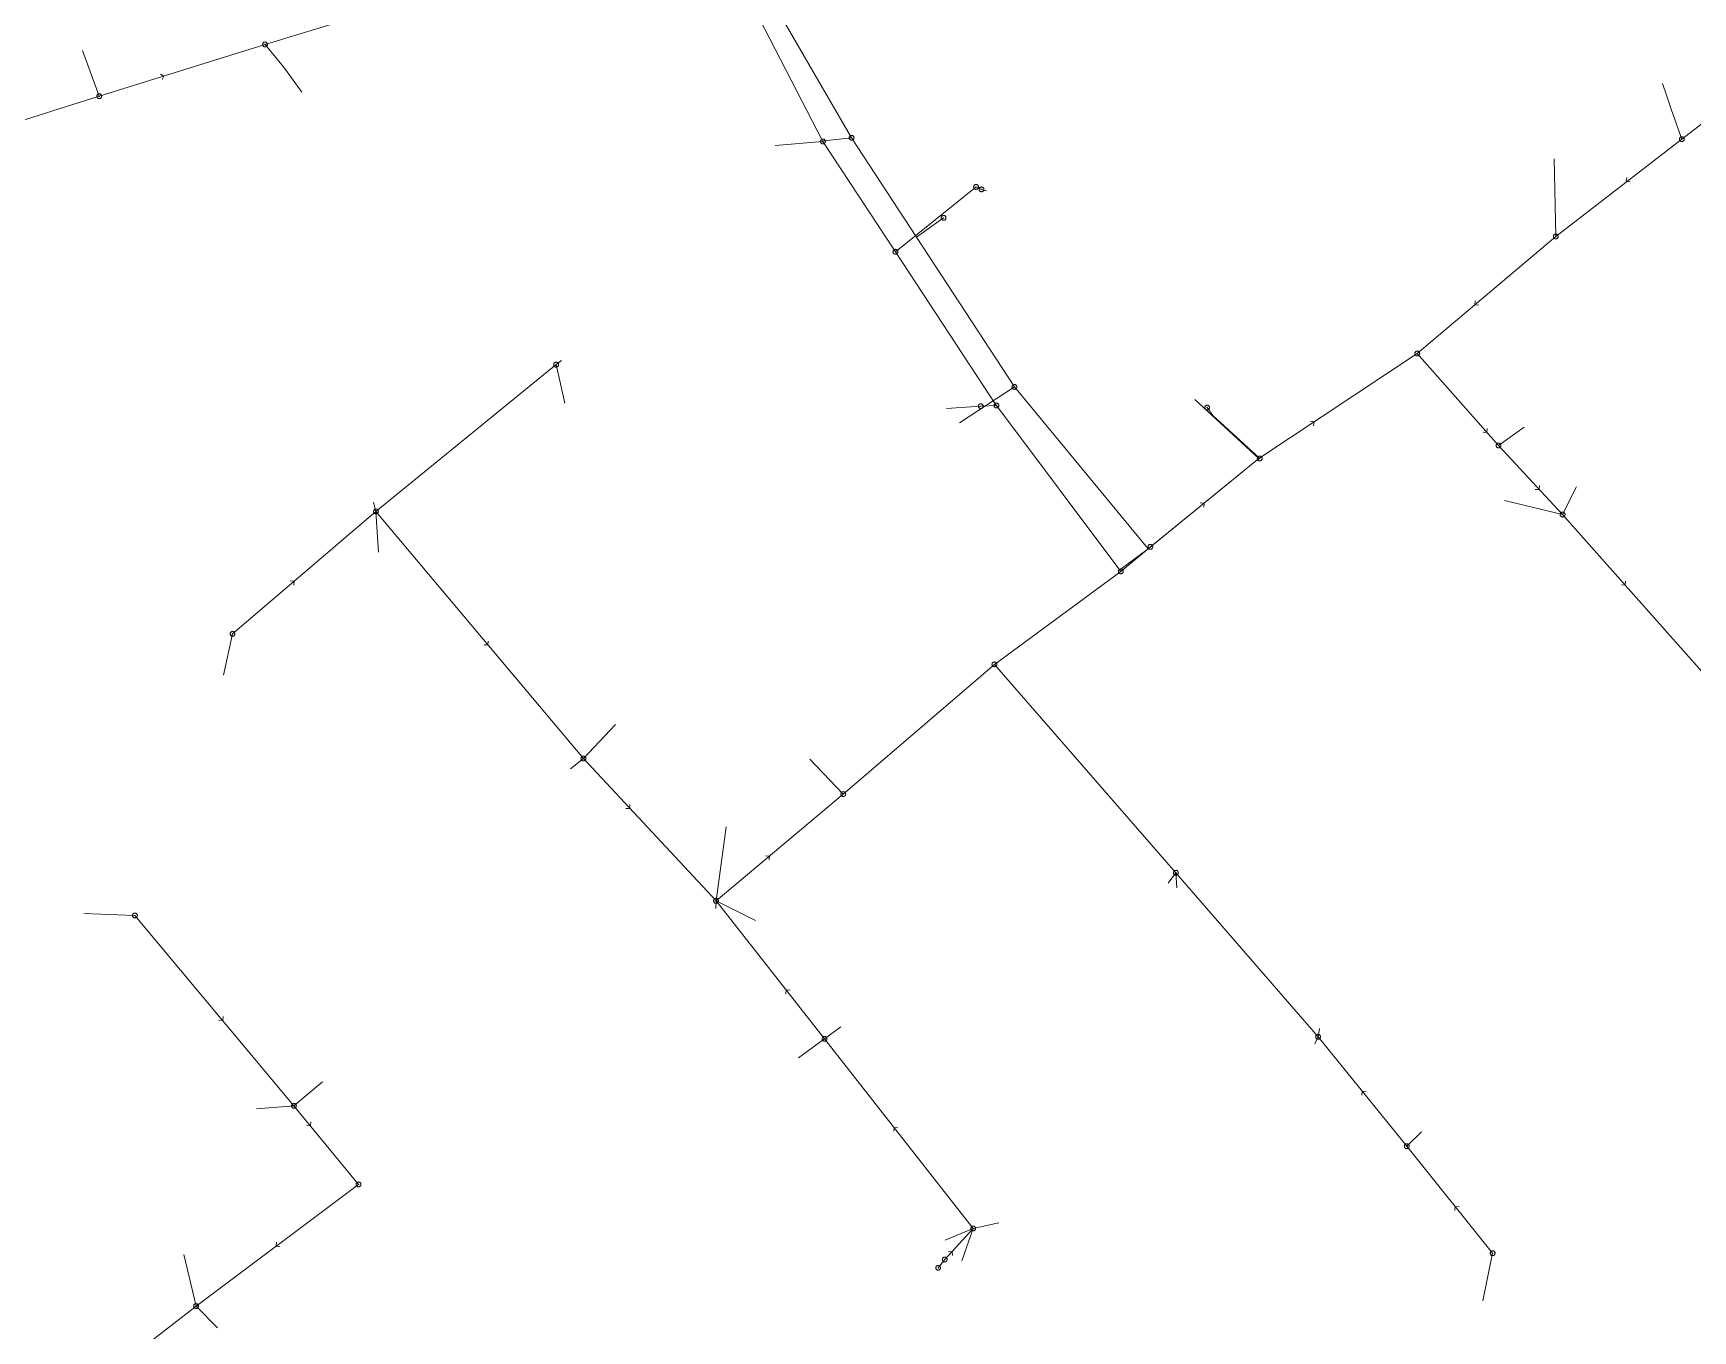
# Model space of a CAD drawing. Header units: metres. Extents: x 25504150 to 25508618, y 6694193 to 6702753.
# Drawn here: x 25505196.5 to 25505514.2, y 6698689.5 to 6698938 of the extents above; entities that cross this region are included whole.
import ezdxf

# ---------------------------------------------------------------- set-up
doc = ezdxf.new("R2010")
doc.units = ezdxf.units.M
for name, pattern in [('Sewer_node', [0]), ('Viemariputket', [0]), ('Viemarivarusteet', [0])]:
    doc.linetypes.add(name, pattern=pattern)
for name, color, linetype, lineweight in [('Sewer_node', 7, 'Sewer_node', 0), ('Viemariputket', 7, 'Viemariputket', 0), ('Viemarivarusteet', 7, 'Viemarivarusteet', 0)]:
    doc.layers.add(name, color=color, linetype=linetype, lineweight=lineweight)

msp = doc.modelspace()

# ---------------------------------------------------------------- linework, layer by layer
at = {"layer": 'Sewer_node', "color": 46, "linetype": 'Continuous', "true_color": 0x7f5f00, "flags": 128}
for points, elevation in [([(25505241.32, 6698935.85), (25505241.31, 6698935.92), (25505241.3, 6698935.99), (25505241.27, 6698936.06), (25505241.23, 6698936.12), (25505241.19, 6698936.18), (25505241.13, 6698936.22), (25505241.07, 6698936.26), (25505241, 6698936.29), (25505240.93, 6698936.3), (25505240.86, 6698936.31), (25505240.79, 6698936.3), (25505240.72, 6698936.29), (25505240.65, 6698936.26), (25505240.59, 6698936.22), (25505240.53, 6698936.18), (25505240.49, 6698936.12), (25505240.45, 6698936.06), (25505240.42, 6698935.99), (25505240.41, 6698935.92), (25505240.4, 6698935.85), (25505240.41, 6698935.78), (25505240.42, 6698935.71), (25505240.45, 6698935.64), (25505240.49, 6698935.58), (25505240.53, 6698935.52), (25505240.59, 6698935.48), (25505240.65, 6698935.44), (25505240.72, 6698935.41), (25505240.79, 6698935.4), (25505240.86, 6698935.39), (25505240.93, 6698935.4), (25505241, 6698935.41), (25505241.07, 6698935.44), (25505241.13, 6698935.48), (25505241.19, 6698935.52), (25505241.23, 6698935.58), (25505241.27, 6698935.64), (25505241.3, 6698935.71), (25505241.31, 6698935.78)], 43.69), ([(25505209.59, 6698925.93), (25505209.58, 6698926), (25505209.57, 6698926.07), (25505209.54, 6698926.14), (25505209.5, 6698926.2), (25505209.46, 6698926.26), (25505209.4, 6698926.3), (25505209.34, 6698926.34), (25505209.27, 6698926.37), (25505209.2, 6698926.38), (25505209.13, 6698926.39), (25505209.06, 6698926.38), (25505208.99, 6698926.37), (25505208.92, 6698926.34), (25505208.86, 6698926.3), (25505208.8, 6698926.26), (25505208.76, 6698926.2), (25505208.72, 6698926.14), (25505208.69, 6698926.07), (25505208.68, 6698926), (25505208.67, 6698925.93), (25505208.68, 6698925.86), (25505208.69, 6698925.79), (25505208.72, 6698925.72), (25505208.76, 6698925.66), (25505208.8, 6698925.6), (25505208.86, 6698925.56), (25505208.92, 6698925.52), (25505208.99, 6698925.49), (25505209.06, 6698925.48), (25505209.13, 6698925.47), (25505209.2, 6698925.48), (25505209.27, 6698925.49), (25505209.34, 6698925.52), (25505209.4, 6698925.56), (25505209.46, 6698925.6), (25505209.5, 6698925.66), (25505209.54, 6698925.72), (25505209.57, 6698925.79), (25505209.58, 6698925.86)], 43.59), ([(25505348.12, 6698917.28), (25505348.11, 6698917.35), (25505348.1, 6698917.42), (25505348.07, 6698917.49), (25505348.03, 6698917.55), (25505347.99, 6698917.61), (25505347.93, 6698917.65), (25505347.87, 6698917.69), (25505347.8, 6698917.72), (25505347.73, 6698917.73), (25505347.66, 6698917.74), (25505347.59, 6698917.73), (25505347.52, 6698917.72), (25505347.45, 6698917.69), (25505347.39, 6698917.65), (25505347.33, 6698917.61), (25505347.29, 6698917.55), (25505347.25, 6698917.49), (25505347.22, 6698917.42), (25505347.21, 6698917.35), (25505347.2, 6698917.28), (25505347.21, 6698917.21), (25505347.22, 6698917.14), (25505347.25, 6698917.07), (25505347.29, 6698917.01), (25505347.33, 6698916.95), (25505347.39, 6698916.91), (25505347.45, 6698916.87), (25505347.52, 6698916.84), (25505347.59, 6698916.83), (25505347.66, 6698916.82), (25505347.73, 6698916.83), (25505347.8, 6698916.84), (25505347.87, 6698916.87), (25505347.93, 6698916.91), (25505347.99, 6698916.95), (25505348.03, 6698917.01), (25505348.07, 6698917.07), (25505348.1, 6698917.14), (25505348.11, 6698917.21)], 43.35), ([(25505512.52, 6698917.72), (25505512.51, 6698917.79), (25505512.5, 6698917.86), (25505512.47, 6698917.93), (25505512.43, 6698917.99), (25505512.39, 6698918.05), (25505512.33, 6698918.09), (25505512.27, 6698918.13), (25505512.2, 6698918.16), (25505512.13, 6698918.17), (25505512.06, 6698918.18), (25505511.99, 6698918.17), (25505511.92, 6698918.16), (25505511.85, 6698918.13), (25505511.79, 6698918.09), (25505511.73, 6698918.05), (25505511.69, 6698917.99), (25505511.65, 6698917.93), (25505511.62, 6698917.86), (25505511.61, 6698917.79), (25505511.6, 6698917.72), (25505511.61, 6698917.65), (25505511.62, 6698917.58), (25505511.65, 6698917.51), (25505511.69, 6698917.45), (25505511.73, 6698917.39), (25505511.79, 6698917.35), (25505511.85, 6698917.31), (25505511.92, 6698917.28), (25505511.99, 6698917.27), (25505512.06, 6698917.26), (25505512.13, 6698917.27), (25505512.2, 6698917.28), (25505512.27, 6698917.31), (25505512.33, 6698917.35), (25505512.39, 6698917.39), (25505512.43, 6698917.45), (25505512.47, 6698917.51), (25505512.5, 6698917.58), (25505512.51, 6698917.65)], 100), ([(25505377.44, 6698908.57), (25505377.43, 6698908.64), (25505377.42, 6698908.72), (25505377.39, 6698908.78), (25505377.35, 6698908.85), (25505377.3, 6698908.9), (25505377.25, 6698908.95), (25505377.18, 6698908.99), (25505377.12, 6698909.02), (25505377.04, 6698909.03), (25505376.97, 6698909.04), (25505376.9, 6698909.03), (25505376.82, 6698909.02), (25505376.76, 6698908.99), (25505376.69, 6698908.95), (25505376.64, 6698908.9), (25505376.59, 6698908.85), (25505376.55, 6698908.78), (25505376.52, 6698908.72), (25505376.51, 6698908.64), (25505376.5, 6698908.57), (25505376.51, 6698908.5), (25505376.52, 6698908.42), (25505376.55, 6698908.36), (25505376.59, 6698908.29), (25505376.64, 6698908.24), (25505376.69, 6698908.19), (25505376.76, 6698908.15), (25505376.82, 6698908.12), (25505376.9, 6698908.11), (25505376.97, 6698908.1), (25505377.04, 6698908.11), (25505377.12, 6698908.12), (25505377.18, 6698908.15), (25505377.25, 6698908.19), (25505377.3, 6698908.24), (25505377.35, 6698908.29), (25505377.39, 6698908.36), (25505377.42, 6698908.42), (25505377.43, 6698908.5)], 43.34), ([(25505378.48, 6698908.1), (25505378.47, 6698908.17), (25505378.46, 6698908.24), (25505378.43, 6698908.31), (25505378.39, 6698908.37), (25505378.35, 6698908.43), (25505378.29, 6698908.47), (25505378.23, 6698908.51), (25505378.16, 6698908.54), (25505378.09, 6698908.55), (25505378.02, 6698908.56), (25505377.95, 6698908.55), (25505377.88, 6698908.54), (25505377.81, 6698908.51), (25505377.75, 6698908.47), (25505377.69, 6698908.43), (25505377.65, 6698908.37), (25505377.61, 6698908.31), (25505377.58, 6698908.24), (25505377.57, 6698908.17), (25505377.56, 6698908.1), (25505377.57, 6698908.03), (25505377.58, 6698907.96), (25505377.61, 6698907.89), (25505377.65, 6698907.83), (25505377.69, 6698907.77), (25505377.75, 6698907.73), (25505377.81, 6698907.69), (25505377.88, 6698907.66), (25505377.95, 6698907.65), (25505378.02, 6698907.64), (25505378.09, 6698907.65), (25505378.16, 6698907.66), (25505378.23, 6698907.69), (25505378.29, 6698907.73), (25505378.35, 6698907.77), (25505378.39, 6698907.83), (25505378.43, 6698907.89), (25505378.46, 6698907.96), (25505378.47, 6698908.03)], 43.34), ([(25505488.4, 6698899.09), (25505488.39, 6698899.16), (25505488.38, 6698899.23), (25505488.35, 6698899.3), (25505488.31, 6698899.36), (25505488.27, 6698899.42), (25505488.21, 6698899.46), (25505488.15, 6698899.5), (25505488.08, 6698899.53), (25505488.01, 6698899.54), (25505487.94, 6698899.55), (25505487.87, 6698899.54), (25505487.8, 6698899.53), (25505487.73, 6698899.5), (25505487.67, 6698899.46), (25505487.61, 6698899.42), (25505487.57, 6698899.36), (25505487.53, 6698899.3), (25505487.5, 6698899.23), (25505487.49, 6698899.16), (25505487.48, 6698899.09), (25505487.49, 6698899.02), (25505487.5, 6698898.95), (25505487.53, 6698898.88), (25505487.57, 6698898.82), (25505487.61, 6698898.76), (25505487.67, 6698898.72), (25505487.73, 6698898.68), (25505487.8, 6698898.65), (25505487.87, 6698898.64), (25505487.94, 6698898.63), (25505488.01, 6698898.64), (25505488.08, 6698898.65), (25505488.15, 6698898.68), (25505488.21, 6698898.72), (25505488.27, 6698898.76), (25505488.31, 6698898.82), (25505488.35, 6698898.88), (25505488.38, 6698898.95), (25505488.39, 6698899.02)], 100), ([(25505361.99, 6698896.16), (25505361.98, 6698896.23), (25505361.97, 6698896.3), (25505361.94, 6698896.37), (25505361.9, 6698896.43), (25505361.86, 6698896.49), (25505361.8, 6698896.53), (25505361.74, 6698896.57), (25505361.67, 6698896.6), (25505361.6, 6698896.61), (25505361.53, 6698896.62), (25505361.46, 6698896.61), (25505361.39, 6698896.6), (25505361.32, 6698896.57), (25505361.26, 6698896.53), (25505361.2, 6698896.49), (25505361.16, 6698896.43), (25505361.12, 6698896.37), (25505361.09, 6698896.3), (25505361.08, 6698896.23), (25505361.07, 6698896.16), (25505361.08, 6698896.09), (25505361.09, 6698896.02), (25505361.12, 6698895.95), (25505361.16, 6698895.89), (25505361.2, 6698895.83), (25505361.26, 6698895.79), (25505361.32, 6698895.75), (25505361.39, 6698895.72), (25505361.46, 6698895.71), (25505361.53, 6698895.7), (25505361.6, 6698895.71), (25505361.67, 6698895.72), (25505361.74, 6698895.75), (25505361.8, 6698895.79), (25505361.86, 6698895.83), (25505361.9, 6698895.89), (25505361.94, 6698895.95), (25505361.97, 6698896.02), (25505361.98, 6698896.09)], 43.27), ([(25505461.89, 6698876.65), (25505461.88, 6698876.72), (25505461.87, 6698876.79), (25505461.84, 6698876.86), (25505461.8, 6698876.92), (25505461.76, 6698876.98), (25505461.7, 6698877.02), (25505461.64, 6698877.06), (25505461.57, 6698877.09), (25505461.5, 6698877.1), (25505461.43, 6698877.11), (25505461.36, 6698877.1), (25505461.29, 6698877.09), (25505461.22, 6698877.06), (25505461.16, 6698877.02), (25505461.1, 6698876.98), (25505461.06, 6698876.92), (25505461.02, 6698876.86), (25505460.99, 6698876.79), (25505460.98, 6698876.72), (25505460.97, 6698876.65), (25505460.98, 6698876.58), (25505460.99, 6698876.51), (25505461.02, 6698876.44), (25505461.06, 6698876.38), (25505461.1, 6698876.32), (25505461.16, 6698876.28), (25505461.22, 6698876.24), (25505461.29, 6698876.21), (25505461.36, 6698876.2), (25505461.43, 6698876.19), (25505461.5, 6698876.2), (25505461.57, 6698876.21), (25505461.64, 6698876.24), (25505461.7, 6698876.28), (25505461.76, 6698876.32), (25505461.8, 6698876.38), (25505461.84, 6698876.44), (25505461.87, 6698876.51), (25505461.88, 6698876.58)], 43.45), ([(25505297.06, 6698874.53), (25505297.05, 6698874.6), (25505297.04, 6698874.68), (25505297.01, 6698874.74), (25505296.97, 6698874.81), (25505296.92, 6698874.86), (25505296.87, 6698874.91), (25505296.8, 6698874.95), (25505296.74, 6698874.98), (25505296.66, 6698874.99), (25505296.59, 6698875), (25505296.52, 6698874.99), (25505296.44, 6698874.98), (25505296.38, 6698874.95), (25505296.31, 6698874.91), (25505296.26, 6698874.86), (25505296.21, 6698874.81), (25505296.17, 6698874.74), (25505296.14, 6698874.68), (25505296.13, 6698874.6), (25505296.12, 6698874.53), (25505296.13, 6698874.46), (25505296.14, 6698874.38), (25505296.17, 6698874.32), (25505296.21, 6698874.25), (25505296.26, 6698874.2), (25505296.31, 6698874.15), (25505296.38, 6698874.11), (25505296.44, 6698874.08), (25505296.52, 6698874.07), (25505296.59, 6698874.06), (25505296.66, 6698874.07), (25505296.74, 6698874.08), (25505296.8, 6698874.11), (25505296.87, 6698874.15), (25505296.92, 6698874.2), (25505296.97, 6698874.25), (25505297.01, 6698874.32), (25505297.04, 6698874.38), (25505297.05, 6698874.46)], 43.2), ([(25505378.33, 6698866.57), (25505378.32, 6698866.64), (25505378.31, 6698866.71), (25505378.28, 6698866.78), (25505378.24, 6698866.84), (25505378.2, 6698866.9), (25505378.14, 6698866.94), (25505378.08, 6698866.98), (25505378.01, 6698867.01), (25505377.94, 6698867.02), (25505377.87, 6698867.03), (25505377.8, 6698867.02), (25505377.73, 6698867.01), (25505377.66, 6698866.98), (25505377.6, 6698866.94), (25505377.54, 6698866.9), (25505377.5, 6698866.84), (25505377.46, 6698866.78), (25505377.43, 6698866.71), (25505377.42, 6698866.64), (25505377.41, 6698866.57), (25505377.42, 6698866.5), (25505377.43, 6698866.43), (25505377.46, 6698866.36), (25505377.5, 6698866.3), (25505377.54, 6698866.24), (25505377.6, 6698866.2), (25505377.66, 6698866.16), (25505377.73, 6698866.13), (25505377.8, 6698866.12), (25505377.87, 6698866.11), (25505377.94, 6698866.12), (25505378.01, 6698866.13), (25505378.08, 6698866.16), (25505378.14, 6698866.2), (25505378.2, 6698866.24), (25505378.24, 6698866.3), (25505378.28, 6698866.36), (25505378.31, 6698866.43), (25505378.32, 6698866.5)], 43.06), ([(25505381.33, 6698866.7), (25505381.32, 6698866.77), (25505381.31, 6698866.84), (25505381.28, 6698866.91), (25505381.24, 6698866.97), (25505381.2, 6698867.03), (25505381.14, 6698867.07), (25505381.08, 6698867.11), (25505381.01, 6698867.14), (25505380.94, 6698867.15), (25505380.87, 6698867.16), (25505380.8, 6698867.15), (25505380.73, 6698867.14), (25505380.66, 6698867.11), (25505380.6, 6698867.07), (25505380.54, 6698867.03), (25505380.5, 6698866.97), (25505380.46, 6698866.91), (25505380.43, 6698866.84), (25505380.42, 6698866.77), (25505380.41, 6698866.7), (25505380.42, 6698866.63), (25505380.43, 6698866.56), (25505380.46, 6698866.49), (25505380.5, 6698866.43), (25505380.54, 6698866.37), (25505380.6, 6698866.33), (25505380.66, 6698866.29), (25505380.73, 6698866.26), (25505380.8, 6698866.25), (25505380.87, 6698866.24), (25505380.94, 6698866.25), (25505381.01, 6698866.26), (25505381.08, 6698866.29), (25505381.14, 6698866.33), (25505381.2, 6698866.37), (25505381.24, 6698866.43), (25505381.28, 6698866.49), (25505381.31, 6698866.56), (25505381.32, 6698866.63)], 43.07), ([(25505421.67, 6698866.33), (25505421.66, 6698866.4), (25505421.65, 6698866.47), (25505421.62, 6698866.54), (25505421.58, 6698866.6), (25505421.54, 6698866.66), (25505421.48, 6698866.7), (25505421.42, 6698866.74), (25505421.35, 6698866.77), (25505421.28, 6698866.78), (25505421.21, 6698866.79), (25505421.14, 6698866.78), (25505421.07, 6698866.77), (25505421, 6698866.74), (25505420.94, 6698866.7), (25505420.88, 6698866.66), (25505420.84, 6698866.6), (25505420.8, 6698866.54), (25505420.77, 6698866.47), (25505420.76, 6698866.4), (25505420.75, 6698866.33), (25505420.76, 6698866.26), (25505420.77, 6698866.19), (25505420.8, 6698866.12), (25505420.84, 6698866.06), (25505420.88, 6698866), (25505420.94, 6698865.96), (25505421, 6698865.92), (25505421.07, 6698865.89), (25505421.14, 6698865.88), (25505421.21, 6698865.87), (25505421.28, 6698865.88), (25505421.35, 6698865.89), (25505421.42, 6698865.92), (25505421.48, 6698865.96), (25505421.54, 6698866), (25505421.58, 6698866.06), (25505421.62, 6698866.12), (25505421.65, 6698866.19), (25505421.66, 6698866.26)], 43.26), ([(25505431.73, 6698856.56), (25505431.72, 6698856.63), (25505431.71, 6698856.7), (25505431.68, 6698856.77), (25505431.64, 6698856.83), (25505431.6, 6698856.89), (25505431.54, 6698856.93), (25505431.48, 6698856.97), (25505431.41, 6698857), (25505431.34, 6698857.01), (25505431.27, 6698857.02), (25505431.2, 6698857.01), (25505431.13, 6698857), (25505431.06, 6698856.97), (25505431, 6698856.93), (25505430.94, 6698856.89), (25505430.9, 6698856.83), (25505430.86, 6698856.77), (25505430.83, 6698856.7), (25505430.82, 6698856.63), (25505430.81, 6698856.56), (25505430.82, 6698856.49), (25505430.83, 6698856.42), (25505430.86, 6698856.35), (25505430.9, 6698856.29), (25505430.94, 6698856.23), (25505431, 6698856.19), (25505431.06, 6698856.15), (25505431.13, 6698856.12), (25505431.2, 6698856.11), (25505431.27, 6698856.1), (25505431.34, 6698856.11), (25505431.41, 6698856.12), (25505431.48, 6698856.15), (25505431.54, 6698856.19), (25505431.6, 6698856.23), (25505431.64, 6698856.29), (25505431.68, 6698856.35), (25505431.71, 6698856.42), (25505431.72, 6698856.49)], 43.24), ([(25505477.45, 6698859.05), (25505477.44, 6698859.12), (25505477.43, 6698859.19), (25505477.4, 6698859.26), (25505477.36, 6698859.32), (25505477.32, 6698859.38), (25505477.26, 6698859.42), (25505477.2, 6698859.46), (25505477.13, 6698859.49), (25505477.06, 6698859.5), (25505476.99, 6698859.51), (25505476.92, 6698859.5), (25505476.85, 6698859.49), (25505476.78, 6698859.46), (25505476.72, 6698859.42), (25505476.66, 6698859.38), (25505476.62, 6698859.32), (25505476.58, 6698859.26), (25505476.55, 6698859.19), (25505476.54, 6698859.12), (25505476.53, 6698859.05), (25505476.54, 6698858.98), (25505476.55, 6698858.91), (25505476.58, 6698858.84), (25505476.62, 6698858.78), (25505476.66, 6698858.72), (25505476.72, 6698858.68), (25505476.78, 6698858.64), (25505476.85, 6698858.61), (25505476.92, 6698858.6), (25505476.99, 6698858.59), (25505477.06, 6698858.6), (25505477.13, 6698858.61), (25505477.2, 6698858.64), (25505477.26, 6698858.68), (25505477.32, 6698858.72), (25505477.36, 6698858.78), (25505477.4, 6698858.84), (25505477.43, 6698858.91), (25505477.44, 6698858.98)], 43.43), ([(25505262.55, 6698846.42), (25505262.54, 6698846.49), (25505262.53, 6698846.56), (25505262.5, 6698846.63), (25505262.46, 6698846.69), (25505262.42, 6698846.75), (25505262.36, 6698846.79), (25505262.3, 6698846.83), (25505262.23, 6698846.86), (25505262.16, 6698846.87), (25505262.09, 6698846.88), (25505262.02, 6698846.87), (25505261.95, 6698846.86), (25505261.88, 6698846.83), (25505261.82, 6698846.79), (25505261.76, 6698846.75), (25505261.72, 6698846.69), (25505261.68, 6698846.63), (25505261.65, 6698846.56), (25505261.64, 6698846.49), (25505261.63, 6698846.42), (25505261.64, 6698846.35), (25505261.65, 6698846.28), (25505261.68, 6698846.21), (25505261.72, 6698846.15), (25505261.76, 6698846.09), (25505261.82, 6698846.05), (25505261.88, 6698846.01), (25505261.95, 6698845.98), (25505262.02, 6698845.97), (25505262.09, 6698845.96), (25505262.16, 6698845.97), (25505262.23, 6698845.98), (25505262.3, 6698846.01), (25505262.36, 6698846.05), (25505262.42, 6698846.09), (25505262.46, 6698846.15), (25505262.5, 6698846.21), (25505262.53, 6698846.28), (25505262.54, 6698846.35)], 43.55), ([(25505489.72, 6698845.82), (25505489.71, 6698845.89), (25505489.7, 6698845.97), (25505489.67, 6698846.03), (25505489.63, 6698846.1), (25505489.58, 6698846.15), (25505489.53, 6698846.2), (25505489.46, 6698846.24), (25505489.4, 6698846.27), (25505489.32, 6698846.28), (25505489.25, 6698846.29), (25505489.18, 6698846.28), (25505489.1, 6698846.27), (25505489.04, 6698846.24), (25505488.97, 6698846.2), (25505488.92, 6698846.15), (25505488.87, 6698846.1), (25505488.83, 6698846.03), (25505488.8, 6698845.97), (25505488.79, 6698845.89), (25505488.78, 6698845.82), (25505488.79, 6698845.75), (25505488.8, 6698845.67), (25505488.83, 6698845.61), (25505488.87, 6698845.54), (25505488.92, 6698845.49), (25505488.97, 6698845.44), (25505489.04, 6698845.4), (25505489.1, 6698845.37), (25505489.18, 6698845.36), (25505489.25, 6698845.35), (25505489.32, 6698845.36), (25505489.4, 6698845.37), (25505489.46, 6698845.4), (25505489.53, 6698845.44), (25505489.58, 6698845.49), (25505489.63, 6698845.54), (25505489.67, 6698845.61), (25505489.7, 6698845.67), (25505489.71, 6698845.75)], 43.1), ([(25505410.8, 6698839.63), (25505410.79, 6698839.7), (25505410.78, 6698839.77), (25505410.75, 6698839.84), (25505410.71, 6698839.9), (25505410.67, 6698839.96), (25505410.61, 6698840), (25505410.55, 6698840.04), (25505410.48, 6698840.07), (25505410.41, 6698840.08), (25505410.34, 6698840.09), (25505410.27, 6698840.08), (25505410.2, 6698840.07), (25505410.13, 6698840.04), (25505410.07, 6698840), (25505410.01, 6698839.96), (25505409.97, 6698839.9), (25505409.93, 6698839.84), (25505409.9, 6698839.77), (25505409.89, 6698839.7), (25505409.88, 6698839.63), (25505409.89, 6698839.56), (25505409.9, 6698839.49), (25505409.93, 6698839.42), (25505409.97, 6698839.36), (25505410.01, 6698839.3), (25505410.07, 6698839.26), (25505410.13, 6698839.22), (25505410.2, 6698839.19), (25505410.27, 6698839.18), (25505410.34, 6698839.17), (25505410.41, 6698839.18), (25505410.48, 6698839.19), (25505410.55, 6698839.22), (25505410.61, 6698839.26), (25505410.67, 6698839.3), (25505410.71, 6698839.36), (25505410.75, 6698839.42), (25505410.78, 6698839.49), (25505410.79, 6698839.56)], 43.14), ([(25505405.15, 6698834.95), (25505405.14, 6698835.02), (25505405.13, 6698835.09), (25505405.1, 6698835.16), (25505405.06, 6698835.22), (25505405.02, 6698835.28), (25505404.96, 6698835.32), (25505404.9, 6698835.36), (25505404.83, 6698835.39), (25505404.76, 6698835.4), (25505404.69, 6698835.41), (25505404.62, 6698835.4), (25505404.55, 6698835.39), (25505404.48, 6698835.36), (25505404.42, 6698835.32), (25505404.36, 6698835.28), (25505404.32, 6698835.22), (25505404.28, 6698835.16), (25505404.25, 6698835.09), (25505404.24, 6698835.02), (25505404.23, 6698834.95), (25505404.24, 6698834.88), (25505404.25, 6698834.81), (25505404.28, 6698834.74), (25505404.32, 6698834.68), (25505404.36, 6698834.62), (25505404.42, 6698834.58), (25505404.48, 6698834.54), (25505404.55, 6698834.51), (25505404.62, 6698834.5), (25505404.69, 6698834.49), (25505404.76, 6698834.5), (25505404.83, 6698834.51), (25505404.9, 6698834.54), (25505404.96, 6698834.58), (25505405.02, 6698834.62), (25505405.06, 6698834.68), (25505405.1, 6698834.74), (25505405.13, 6698834.81), (25505405.14, 6698834.88)], 43.07), ([(25505235.09, 6698822.98), (25505235.08, 6698823.05), (25505235.07, 6698823.12), (25505235.04, 6698823.19), (25505235, 6698823.25), (25505234.96, 6698823.31), (25505234.9, 6698823.35), (25505234.84, 6698823.39), (25505234.77, 6698823.42), (25505234.7, 6698823.43), (25505234.63, 6698823.44), (25505234.56, 6698823.43), (25505234.49, 6698823.42), (25505234.42, 6698823.39), (25505234.36, 6698823.35), (25505234.3, 6698823.31), (25505234.26, 6698823.25), (25505234.22, 6698823.19), (25505234.19, 6698823.12), (25505234.18, 6698823.05), (25505234.17, 6698822.98), (25505234.18, 6698822.91), (25505234.19, 6698822.84), (25505234.22, 6698822.77), (25505234.26, 6698822.71), (25505234.3, 6698822.65), (25505234.36, 6698822.61), (25505234.42, 6698822.57), (25505234.49, 6698822.54), (25505234.56, 6698822.53), (25505234.63, 6698822.52), (25505234.7, 6698822.53), (25505234.77, 6698822.54), (25505234.84, 6698822.57), (25505234.9, 6698822.61), (25505234.96, 6698822.65), (25505235, 6698822.71), (25505235.04, 6698822.77), (25505235.07, 6698822.84), (25505235.08, 6698822.91)], 44.57), ([(25505380.94, 6698817.14), (25505380.93, 6698817.21), (25505380.92, 6698817.28), (25505380.89, 6698817.35), (25505380.85, 6698817.41), (25505380.81, 6698817.47), (25505380.75, 6698817.51), (25505380.69, 6698817.55), (25505380.62, 6698817.58), (25505380.55, 6698817.59), (25505380.48, 6698817.6), (25505380.41, 6698817.59), (25505380.34, 6698817.58), (25505380.27, 6698817.55), (25505380.21, 6698817.51), (25505380.15, 6698817.47), (25505380.11, 6698817.41), (25505380.07, 6698817.35), (25505380.04, 6698817.28), (25505380.03, 6698817.21), (25505380.02, 6698817.14), (25505380.03, 6698817.07), (25505380.04, 6698817), (25505380.07, 6698816.93), (25505380.11, 6698816.87), (25505380.15, 6698816.81), (25505380.21, 6698816.77), (25505380.27, 6698816.73), (25505380.34, 6698816.7), (25505380.41, 6698816.69), (25505380.48, 6698816.68), (25505380.55, 6698816.69), (25505380.62, 6698816.7), (25505380.69, 6698816.73), (25505380.75, 6698816.77), (25505380.81, 6698816.81), (25505380.85, 6698816.87), (25505380.89, 6698816.93), (25505380.92, 6698817), (25505380.93, 6698817.07)], 42.92), ([(25505302.26, 6698799.11), (25505302.25, 6698799.18), (25505302.24, 6698799.25), (25505302.21, 6698799.32), (25505302.17, 6698799.38), (25505302.13, 6698799.44), (25505302.07, 6698799.48), (25505302.01, 6698799.52), (25505301.94, 6698799.55), (25505301.87, 6698799.56), (25505301.8, 6698799.57), (25505301.73, 6698799.56), (25505301.66, 6698799.55), (25505301.59, 6698799.52), (25505301.53, 6698799.48), (25505301.47, 6698799.44), (25505301.43, 6698799.38), (25505301.39, 6698799.32), (25505301.36, 6698799.25), (25505301.35, 6698799.18), (25505301.34, 6698799.11), (25505301.35, 6698799.04), (25505301.36, 6698798.97), (25505301.39, 6698798.9), (25505301.43, 6698798.84), (25505301.47, 6698798.78), (25505301.53, 6698798.74), (25505301.59, 6698798.7), (25505301.66, 6698798.67), (25505301.73, 6698798.66), (25505301.8, 6698798.65), (25505301.87, 6698798.66), (25505301.94, 6698798.67), (25505302.01, 6698798.7), (25505302.07, 6698798.74), (25505302.13, 6698798.78), (25505302.17, 6698798.84), (25505302.21, 6698798.9), (25505302.24, 6698798.97), (25505302.25, 6698799.04)], 43.56), ([(25505352.01, 6698792.3), (25505352, 6698792.37), (25505351.99, 6698792.44), (25505351.96, 6698792.51), (25505351.92, 6698792.57), (25505351.88, 6698792.63), (25505351.82, 6698792.67), (25505351.76, 6698792.71), (25505351.69, 6698792.74), (25505351.62, 6698792.75), (25505351.55, 6698792.76), (25505351.48, 6698792.75), (25505351.41, 6698792.74), (25505351.34, 6698792.71), (25505351.28, 6698792.67), (25505351.22, 6698792.63), (25505351.18, 6698792.57), (25505351.14, 6698792.51), (25505351.11, 6698792.44), (25505351.1, 6698792.37), (25505351.09, 6698792.3), (25505351.1, 6698792.23), (25505351.11, 6698792.16), (25505351.14, 6698792.09), (25505351.18, 6698792.03), (25505351.22, 6698791.97), (25505351.28, 6698791.93), (25505351.34, 6698791.89), (25505351.41, 6698791.86), (25505351.48, 6698791.85), (25505351.55, 6698791.84), (25505351.62, 6698791.85), (25505351.69, 6698791.86), (25505351.76, 6698791.89), (25505351.82, 6698791.93), (25505351.88, 6698791.97), (25505351.92, 6698792.03), (25505351.96, 6698792.09), (25505351.99, 6698792.16), (25505352, 6698792.23)], 43.04), ([(25505415.7, 6698777.23), (25505415.69, 6698777.3), (25505415.68, 6698777.38), (25505415.65, 6698777.44), (25505415.61, 6698777.51), (25505415.56, 6698777.56), (25505415.51, 6698777.61), (25505415.44, 6698777.65), (25505415.38, 6698777.68), (25505415.3, 6698777.69), (25505415.23, 6698777.7), (25505415.16, 6698777.69), (25505415.08, 6698777.68), (25505415.02, 6698777.65), (25505414.95, 6698777.61), (25505414.9, 6698777.56), (25505414.85, 6698777.51), (25505414.81, 6698777.44), (25505414.78, 6698777.38), (25505414.77, 6698777.3), (25505414.76, 6698777.23), (25505414.77, 6698777.16), (25505414.78, 6698777.08), (25505414.81, 6698777.02), (25505414.85, 6698776.95), (25505414.9, 6698776.9), (25505414.95, 6698776.85), (25505415.02, 6698776.81), (25505415.08, 6698776.78), (25505415.16, 6698776.77), (25505415.23, 6698776.76), (25505415.3, 6698776.77), (25505415.38, 6698776.78), (25505415.44, 6698776.81), (25505415.51, 6698776.85), (25505415.56, 6698776.9), (25505415.61, 6698776.95), (25505415.65, 6698777.02), (25505415.68, 6698777.08), (25505415.69, 6698777.16)], 42.86), ([(25505327.65, 6698771.85), (25505327.64, 6698771.92), (25505327.63, 6698771.99), (25505327.6, 6698772.06), (25505327.56, 6698772.12), (25505327.52, 6698772.18), (25505327.46, 6698772.22), (25505327.4, 6698772.26), (25505327.33, 6698772.29), (25505327.26, 6698772.3), (25505327.19, 6698772.31), (25505327.12, 6698772.3), (25505327.05, 6698772.29), (25505326.98, 6698772.26), (25505326.92, 6698772.22), (25505326.86, 6698772.18), (25505326.82, 6698772.12), (25505326.78, 6698772.06), (25505326.75, 6698771.99), (25505326.74, 6698771.92), (25505326.73, 6698771.85), (25505326.74, 6698771.78), (25505326.75, 6698771.71), (25505326.78, 6698771.64), (25505326.82, 6698771.58), (25505326.86, 6698771.52), (25505326.92, 6698771.48), (25505326.98, 6698771.44), (25505327.05, 6698771.41), (25505327.12, 6698771.4), (25505327.19, 6698771.39), (25505327.26, 6698771.4), (25505327.33, 6698771.41), (25505327.4, 6698771.44), (25505327.46, 6698771.48), (25505327.52, 6698771.52), (25505327.56, 6698771.58), (25505327.6, 6698771.64), (25505327.63, 6698771.71), (25505327.64, 6698771.78)], 43.92), ([(25505216.43, 6698769.04), (25505216.42, 6698769.11), (25505216.41, 6698769.19), (25505216.38, 6698769.25), (25505216.34, 6698769.32), (25505216.29, 6698769.37), (25505216.24, 6698769.42), (25505216.17, 6698769.46), (25505216.11, 6698769.49), (25505216.03, 6698769.5), (25505215.96, 6698769.51), (25505215.89, 6698769.5), (25505215.81, 6698769.49), (25505215.75, 6698769.46), (25505215.68, 6698769.42), (25505215.63, 6698769.37), (25505215.58, 6698769.32), (25505215.54, 6698769.25), (25505215.51, 6698769.19), (25505215.5, 6698769.11), (25505215.49, 6698769.04), (25505215.5, 6698768.97), (25505215.51, 6698768.89), (25505215.54, 6698768.83), (25505215.58, 6698768.76), (25505215.63, 6698768.71), (25505215.68, 6698768.66), (25505215.75, 6698768.62), (25505215.81, 6698768.59), (25505215.89, 6698768.58), (25505215.96, 6698768.57), (25505216.03, 6698768.58), (25505216.11, 6698768.59), (25505216.17, 6698768.62), (25505216.24, 6698768.66), (25505216.29, 6698768.71), (25505216.34, 6698768.76), (25505216.38, 6698768.83), (25505216.41, 6698768.89), (25505216.42, 6698768.97)], 46.06), ([(25505348.43, 6698745.45), (25505348.42, 6698745.52), (25505348.41, 6698745.59), (25505348.38, 6698745.66), (25505348.34, 6698745.72), (25505348.3, 6698745.78), (25505348.24, 6698745.82), (25505348.18, 6698745.86), (25505348.11, 6698745.89), (25505348.04, 6698745.9), (25505347.97, 6698745.91), (25505347.9, 6698745.9), (25505347.83, 6698745.89), (25505347.76, 6698745.86), (25505347.7, 6698745.82), (25505347.64, 6698745.78), (25505347.6, 6698745.72), (25505347.56, 6698745.66), (25505347.53, 6698745.59), (25505347.52, 6698745.52), (25505347.51, 6698745.45), (25505347.52, 6698745.38), (25505347.53, 6698745.31), (25505347.56, 6698745.24), (25505347.6, 6698745.18), (25505347.64, 6698745.12), (25505347.7, 6698745.08), (25505347.76, 6698745.04), (25505347.83, 6698745.01), (25505347.9, 6698745), (25505347.97, 6698744.99), (25505348.04, 6698745), (25505348.11, 6698745.01), (25505348.18, 6698745.04), (25505348.24, 6698745.08), (25505348.3, 6698745.12), (25505348.34, 6698745.18), (25505348.38, 6698745.24), (25505348.41, 6698745.31), (25505348.42, 6698745.38)], 42.87), ([(25505442.9, 6698745.83), (25505442.89, 6698745.9), (25505442.88, 6698745.97), (25505442.85, 6698746.04), (25505442.81, 6698746.1), (25505442.77, 6698746.16), (25505442.71, 6698746.2), (25505442.65, 6698746.24), (25505442.58, 6698746.27), (25505442.51, 6698746.28), (25505442.44, 6698746.29), (25505442.37, 6698746.28), (25505442.3, 6698746.27), (25505442.23, 6698746.24), (25505442.17, 6698746.2), (25505442.11, 6698746.16), (25505442.07, 6698746.1), (25505442.03, 6698746.04), (25505442, 6698745.97), (25505441.99, 6698745.9), (25505441.98, 6698745.83), (25505441.99, 6698745.76), (25505442, 6698745.69), (25505442.03, 6698745.62), (25505442.07, 6698745.56), (25505442.11, 6698745.5), (25505442.17, 6698745.46), (25505442.23, 6698745.42), (25505442.3, 6698745.39), (25505442.37, 6698745.38), (25505442.44, 6698745.37), (25505442.51, 6698745.38), (25505442.58, 6698745.39), (25505442.65, 6698745.42), (25505442.71, 6698745.46), (25505442.77, 6698745.5), (25505442.81, 6698745.56), (25505442.85, 6698745.62), (25505442.88, 6698745.69), (25505442.89, 6698745.76)], 42.86), ([(25505246.86, 6698732.6), (25505246.85, 6698732.67), (25505246.84, 6698732.74), (25505246.81, 6698732.81), (25505246.77, 6698732.87), (25505246.73, 6698732.93), (25505246.67, 6698732.97), (25505246.61, 6698733.01), (25505246.54, 6698733.04), (25505246.47, 6698733.05), (25505246.4, 6698733.06), (25505246.33, 6698733.05), (25505246.26, 6698733.04), (25505246.19, 6698733.01), (25505246.13, 6698732.97), (25505246.07, 6698732.93), (25505246.03, 6698732.87), (25505245.99, 6698732.81), (25505245.96, 6698732.74), (25505245.95, 6698732.67), (25505245.94, 6698732.6), (25505245.95, 6698732.53), (25505245.96, 6698732.46), (25505245.99, 6698732.39), (25505246.03, 6698732.33), (25505246.07, 6698732.27), (25505246.13, 6698732.23), (25505246.19, 6698732.19), (25505246.26, 6698732.16), (25505246.33, 6698732.15), (25505246.4, 6698732.14), (25505246.47, 6698732.15), (25505246.54, 6698732.16), (25505246.61, 6698732.19), (25505246.67, 6698732.23), (25505246.73, 6698732.27), (25505246.77, 6698732.33), (25505246.81, 6698732.39), (25505246.84, 6698732.46), (25505246.85, 6698732.53)], 45.6), ([(25505459.87, 6698724.86), (25505459.86, 6698724.93), (25505459.85, 6698725), (25505459.82, 6698725.07), (25505459.78, 6698725.13), (25505459.74, 6698725.19), (25505459.68, 6698725.23), (25505459.62, 6698725.27), (25505459.55, 6698725.3), (25505459.48, 6698725.31), (25505459.41, 6698725.32), (25505459.34, 6698725.31), (25505459.27, 6698725.3), (25505459.2, 6698725.27), (25505459.14, 6698725.23), (25505459.08, 6698725.19), (25505459.04, 6698725.13), (25505459, 6698725.07), (25505458.97, 6698725), (25505458.96, 6698724.93), (25505458.95, 6698724.86), (25505458.96, 6698724.79), (25505458.97, 6698724.72), (25505459, 6698724.65), (25505459.04, 6698724.59), (25505459.08, 6698724.53), (25505459.14, 6698724.49), (25505459.2, 6698724.45), (25505459.27, 6698724.42), (25505459.34, 6698724.41), (25505459.41, 6698724.4), (25505459.48, 6698724.41), (25505459.55, 6698724.42), (25505459.62, 6698724.45), (25505459.68, 6698724.49), (25505459.74, 6698724.53), (25505459.78, 6698724.59), (25505459.82, 6698724.65), (25505459.85, 6698724.72), (25505459.86, 6698724.79)], 42.87), ([(25505259.22, 6698717.56), (25505259.21, 6698717.63), (25505259.2, 6698717.7), (25505259.17, 6698717.77), (25505259.13, 6698717.83), (25505259.09, 6698717.89), (25505259.03, 6698717.93), (25505258.97, 6698717.97), (25505258.9, 6698718), (25505258.83, 6698718.01), (25505258.76, 6698718.02), (25505258.69, 6698718.01), (25505258.62, 6698718), (25505258.55, 6698717.97), (25505258.49, 6698717.93), (25505258.43, 6698717.89), (25505258.39, 6698717.83), (25505258.35, 6698717.77), (25505258.32, 6698717.7), (25505258.31, 6698717.63), (25505258.3, 6698717.56), (25505258.31, 6698717.49), (25505258.32, 6698717.42), (25505258.35, 6698717.35), (25505258.39, 6698717.29), (25505258.43, 6698717.23), (25505258.49, 6698717.19), (25505258.55, 6698717.15), (25505258.62, 6698717.12), (25505258.69, 6698717.11), (25505258.76, 6698717.1), (25505258.83, 6698717.11), (25505258.9, 6698717.12), (25505258.97, 6698717.15), (25505259.03, 6698717.19), (25505259.09, 6698717.23), (25505259.13, 6698717.29), (25505259.17, 6698717.35), (25505259.2, 6698717.42), (25505259.21, 6698717.49)], 45.47), ([(25505376.88, 6698709.12), (25505376.87, 6698709.19), (25505376.86, 6698709.26), (25505376.83, 6698709.33), (25505376.79, 6698709.39), (25505376.75, 6698709.45), (25505376.69, 6698709.49), (25505376.63, 6698709.53), (25505376.56, 6698709.56), (25505376.49, 6698709.57), (25505376.42, 6698709.58), (25505376.35, 6698709.57), (25505376.28, 6698709.56), (25505376.21, 6698709.53), (25505376.15, 6698709.49), (25505376.09, 6698709.45), (25505376.05, 6698709.39), (25505376.01, 6698709.33), (25505375.98, 6698709.26), (25505375.97, 6698709.19), (25505375.96, 6698709.12), (25505375.97, 6698709.05), (25505375.98, 6698708.98), (25505376.01, 6698708.91), (25505376.05, 6698708.85), (25505376.09, 6698708.79), (25505376.15, 6698708.75), (25505376.21, 6698708.71), (25505376.28, 6698708.68), (25505376.35, 6698708.67), (25505376.42, 6698708.66), (25505376.49, 6698708.67), (25505376.56, 6698708.68), (25505376.63, 6698708.71), (25505376.69, 6698708.75), (25505376.75, 6698708.79), (25505376.79, 6698708.85), (25505376.83, 6698708.91), (25505376.86, 6698708.98), (25505376.87, 6698709.05)], 43.49), ([(25505476.32, 6698704.38), (25505476.31, 6698704.45), (25505476.3, 6698704.52), (25505476.27, 6698704.59), (25505476.23, 6698704.65), (25505476.19, 6698704.71), (25505476.13, 6698704.75), (25505476.07, 6698704.79), (25505476, 6698704.82), (25505475.93, 6698704.83), (25505475.86, 6698704.84), (25505475.79, 6698704.83), (25505475.72, 6698704.82), (25505475.65, 6698704.79), (25505475.59, 6698704.75), (25505475.53, 6698704.71), (25505475.49, 6698704.65), (25505475.45, 6698704.59), (25505475.42, 6698704.52), (25505475.41, 6698704.45), (25505475.4, 6698704.38), (25505475.41, 6698704.31), (25505475.42, 6698704.24), (25505475.45, 6698704.17), (25505475.49, 6698704.11), (25505475.53, 6698704.05), (25505475.59, 6698704.01), (25505475.65, 6698703.97), (25505475.72, 6698703.94), (25505475.79, 6698703.93), (25505475.86, 6698703.92), (25505475.93, 6698703.93), (25505476, 6698703.94), (25505476.07, 6698703.97), (25505476.13, 6698704.01), (25505476.19, 6698704.05), (25505476.23, 6698704.11), (25505476.27, 6698704.17), (25505476.3, 6698704.24), (25505476.31, 6698704.31)], 43.09), ([(25505370.18, 6698701.58), (25505370.17, 6698701.65), (25505370.16, 6698701.72), (25505370.13, 6698701.79), (25505370.09, 6698701.85), (25505370.05, 6698701.91), (25505369.99, 6698701.95), (25505369.93, 6698701.99), (25505369.86, 6698702.02), (25505369.79, 6698702.03), (25505369.72, 6698702.04), (25505369.65, 6698702.03), (25505369.58, 6698702.02), (25505369.51, 6698701.99), (25505369.45, 6698701.95), (25505369.39, 6698701.91), (25505369.35, 6698701.85), (25505369.31, 6698701.79), (25505369.28, 6698701.72), (25505369.27, 6698701.65), (25505369.26, 6698701.58), (25505369.27, 6698701.51), (25505369.28, 6698701.44), (25505369.31, 6698701.37), (25505369.35, 6698701.31), (25505369.39, 6698701.25), (25505369.45, 6698701.21), (25505369.51, 6698701.17), (25505369.58, 6698701.14), (25505369.65, 6698701.13), (25505369.72, 6698701.12), (25505369.79, 6698701.13), (25505369.86, 6698701.14), (25505369.93, 6698701.17), (25505369.99, 6698701.21), (25505370.05, 6698701.25), (25505370.09, 6698701.31), (25505370.13, 6698701.37), (25505370.16, 6698701.44), (25505370.17, 6698701.51)], 44.64), ([(25505228.11, 6698694.26), (25505228.1, 6698694.33), (25505228.09, 6698694.4), (25505228.06, 6698694.47), (25505228.02, 6698694.53), (25505227.98, 6698694.59), (25505227.92, 6698694.63), (25505227.86, 6698694.67), (25505227.79, 6698694.7), (25505227.72, 6698694.71), (25505227.65, 6698694.72), (25505227.58, 6698694.71), (25505227.51, 6698694.7), (25505227.44, 6698694.67), (25505227.38, 6698694.63), (25505227.32, 6698694.59), (25505227.28, 6698694.53), (25505227.24, 6698694.47), (25505227.21, 6698694.4), (25505227.2, 6698694.33), (25505227.19, 6698694.26), (25505227.2, 6698694.19), (25505227.21, 6698694.12), (25505227.24, 6698694.05), (25505227.28, 6698693.99), (25505227.32, 6698693.93), (25505227.38, 6698693.89), (25505227.44, 6698693.85), (25505227.51, 6698693.82), (25505227.58, 6698693.81), (25505227.65, 6698693.8), (25505227.72, 6698693.81), (25505227.79, 6698693.82), (25505227.86, 6698693.85), (25505227.92, 6698693.89), (25505227.98, 6698693.93), (25505228.02, 6698693.99), (25505228.06, 6698694.05), (25505228.09, 6698694.12), (25505228.1, 6698694.19)], 44.26)]:
    msp.add_lwpolyline(points, close=True, dxfattribs=dict(at, elevation=elevation))
for points in [[(25505221.18, 6698929.13), (25505221.51, 6698929.8), (25505220.85, 6698930.14)], [(25505501.52, 6698910.37), (25505501.45, 6698909.62), (25505502.18, 6698909.54)], [(25505472.52, 6698886.75), (25505472.47, 6698886), (25505473.21, 6698885.95)], [(25505441.54, 6698862.81), (25505441.67, 6698863.55), (25505440.94, 6698863.68)], [(25505474.02, 6698861.59), (25505474.77, 6698861.56), (25505474.8, 6698862.3)], [(25505484.03, 6698850.64), (25505484.78, 6698850.63), (25505484.8, 6698851.37)], [(25505420.56, 6698847.26), (25505420.62, 6698848), (25505419.88, 6698848.07)], [(25505246.4, 6698832.32), (25505246.44, 6698833.06), (25505245.7, 6698833.11)], [(25505500.5, 6698832.36), (25505501.25, 6698832.33), (25505501.28, 6698833.08)], [(25505282.79, 6698820.91), (25505283.54, 6698820.87), (25505283.59, 6698821.61)], [(25505309.94, 6698789.57), (25505310.69, 6698789.56), (25505310.71, 6698790.3)], [(25505337.36, 6698779.68), (25505337.4, 6698780.43), (25505336.67, 6698780.48)], [(25505341.36, 6698754.72), (25505340.62, 6698754.79), (25505340.54, 6698754.05)], [(25505232.01, 6698749.01), (25505232.76, 6698748.96), (25505232.82, 6698749.7)], [(25505451.63, 6698735.33), (25505450.88, 6698735.4), (25505450.8, 6698734.66)], [(25505248.8, 6698728.82), (25505249.55, 6698728.77), (25505249.61, 6698729.51)], [(25505362.02, 6698728.39), (25505361.28, 6698728.46), (25505361.2, 6698727.72)], [(25505469.42, 6698713.26), (25505468.67, 6698713.33), (25505468.59, 6698712.59)], [(25505243.05, 6698706.48), (25505242.96, 6698705.73), (25505243.7, 6698705.64)], [(25505372.44, 6698703.95), (25505372.38, 6698704.7), (25505371.64, 6698704.66)]]:
    msp.add_lwpolyline(points, dxfattribs=at)
at = {"layer": 'Sewer_node', "color": 252, "linetype": 'Continuous', "lineweight": 9, "true_color": 0x848484, "flags": 128}
for points, elevation in [([(25505353.61, 6698917.97), (25505353.6, 6698918.04), (25505353.59, 6698918.11), (25505353.56, 6698918.18), (25505353.52, 6698918.24), (25505353.48, 6698918.3), (25505353.42, 6698918.34), (25505353.36, 6698918.38), (25505353.29, 6698918.41), (25505353.22, 6698918.42), (25505353.15, 6698918.43), (25505353.08, 6698918.42), (25505353.01, 6698918.41), (25505352.94, 6698918.38), (25505352.88, 6698918.34), (25505352.82, 6698918.3), (25505352.78, 6698918.24), (25505352.74, 6698918.18), (25505352.71, 6698918.11), (25505352.7, 6698918.04), (25505352.69, 6698917.97), (25505352.7, 6698917.9), (25505352.71, 6698917.83), (25505352.74, 6698917.76), (25505352.78, 6698917.7), (25505352.82, 6698917.64), (25505352.88, 6698917.6), (25505352.94, 6698917.56), (25505353.01, 6698917.53), (25505353.08, 6698917.52), (25505353.15, 6698917.51), (25505353.22, 6698917.52), (25505353.29, 6698917.53), (25505353.36, 6698917.56), (25505353.42, 6698917.6), (25505353.48, 6698917.64), (25505353.52, 6698917.7), (25505353.56, 6698917.76), (25505353.59, 6698917.83), (25505353.6, 6698917.9)], 43.71), ([(25505371.22, 6698902.64), (25505371.21, 6698902.71), (25505371.2, 6698902.78), (25505371.17, 6698902.85), (25505371.13, 6698902.91), (25505371.09, 6698902.97), (25505371.03, 6698903.01), (25505370.97, 6698903.05), (25505370.9, 6698903.08), (25505370.83, 6698903.09), (25505370.76, 6698903.1), (25505370.69, 6698903.09), (25505370.62, 6698903.08), (25505370.55, 6698903.05), (25505370.49, 6698903.01), (25505370.43, 6698902.97), (25505370.39, 6698902.91), (25505370.35, 6698902.85), (25505370.32, 6698902.78), (25505370.31, 6698902.71), (25505370.3, 6698902.64), (25505370.31, 6698902.57), (25505370.32, 6698902.5), (25505370.35, 6698902.43), (25505370.39, 6698902.37), (25505370.43, 6698902.31), (25505370.49, 6698902.27), (25505370.55, 6698902.23), (25505370.62, 6698902.2), (25505370.69, 6698902.19), (25505370.76, 6698902.18), (25505370.83, 6698902.19), (25505370.9, 6698902.2), (25505370.97, 6698902.23), (25505371.03, 6698902.27), (25505371.09, 6698902.31), (25505371.13, 6698902.37), (25505371.17, 6698902.43), (25505371.2, 6698902.5), (25505371.21, 6698902.57)], 43.31), ([(25505384.77, 6698870.26), (25505384.76, 6698870.33), (25505384.75, 6698870.4), (25505384.72, 6698870.47), (25505384.68, 6698870.53), (25505384.64, 6698870.59), (25505384.58, 6698870.63), (25505384.52, 6698870.67), (25505384.45, 6698870.7), (25505384.38, 6698870.71), (25505384.31, 6698870.72), (25505384.24, 6698870.71), (25505384.17, 6698870.7), (25505384.1, 6698870.67), (25505384.04, 6698870.63), (25505383.98, 6698870.59), (25505383.94, 6698870.53), (25505383.9, 6698870.47), (25505383.87, 6698870.4), (25505383.86, 6698870.33), (25505383.85, 6698870.26), (25505383.86, 6698870.19), (25505383.87, 6698870.12), (25505383.9, 6698870.05), (25505383.94, 6698869.99), (25505383.98, 6698869.93), (25505384.04, 6698869.89), (25505384.1, 6698869.85), (25505384.17, 6698869.82), (25505384.24, 6698869.81), (25505384.31, 6698869.8), (25505384.38, 6698869.81), (25505384.45, 6698869.82), (25505384.52, 6698869.85), (25505384.58, 6698869.89), (25505384.64, 6698869.93), (25505384.68, 6698869.99), (25505384.72, 6698870.05), (25505384.75, 6698870.12), (25505384.76, 6698870.19)], 43.37)]:
    msp.add_lwpolyline(points, close=True, dxfattribs=dict(at, elevation=elevation))
at = {"layer": 'Sewer_node', "color": 46, "linetype": 'Continuous', "true_color": 0x7f5f00, "flags": 128}
msp.add_lwpolyline([(25505371.43, 6698703.16), (25505371.42, 6698703.23), (25505371.41, 6698703.3), (25505371.38, 6698703.37), (25505371.34, 6698703.43), (25505371.3, 6698703.49), (25505371.24, 6698703.53), (25505371.18, 6698703.57), (25505371.11, 6698703.6), (25505371.04, 6698703.61), (25505370.97, 6698703.62), (25505370.9, 6698703.61), (25505370.83, 6698703.6), (25505370.76, 6698703.57), (25505370.7, 6698703.53), (25505370.64, 6698703.49), (25505370.6, 6698703.43), (25505370.56, 6698703.37), (25505370.53, 6698703.3), (25505370.52, 6698703.23), (25505370.51, 6698703.16), (25505370.52, 6698703.09), (25505370.53, 6698703.02), (25505370.56, 6698702.95), (25505370.6, 6698702.89), (25505370.64, 6698702.83), (25505370.7, 6698702.79), (25505370.76, 6698702.75), (25505370.83, 6698702.72), (25505370.9, 6698702.71), (25505370.97, 6698702.7), (25505371.04, 6698702.71), (25505371.11, 6698702.72), (25505371.18, 6698702.75), (25505371.24, 6698702.79), (25505371.3, 6698702.83), (25505371.34, 6698702.89), (25505371.38, 6698702.95), (25505371.41, 6698703.02), (25505371.42, 6698703.09)], close=True, dxfattribs=at)
at = {"layer": 'Viemariputket', "color": 251, "linetype": 'Continuous', "lineweight": 15, "true_color": 0x595959}
for p, q in [((25505353.15, 6698917.97, 40.81), (25505328.73, 6698960.05, 41.02)), ((25505353.15, 6698917.97, 41.06), (25505347.74, 6698917.42)), ((25505365.6, 6698898.92, 40.69), (25505353.15, 6698917.97, 40.83)), ((25505365.6, 6698898.92, 40.96), (25505370.76, 6698902.64, 40.88)), ((25505384.31, 6698870.26, 40.69), (25505365.6, 6698898.92, 40.69)), ((25505384.31, 6698870.26, 41.01), (25505373.8, 6698863.38, 41.13)), ((25505409.9, 6698839.28, 40.59), (25505384.31, 6698870.26, 40.68)), ((25505409.9, 6698839.28, 40.6), (25505404.24, 6698835.03))]:
    msp.add_line(p, q, dxfattribs=at)
at = {"layer": 'Viemariputket', "color": 1, "linetype": 'Continuous', "lineweight": 15}
for p, q in [((25505328.04, 6698955.21, 40.86), (25505347.66, 6698917.28, 40.76)), ((25505283.04, 6698948.74), (25505240.86, 6698935.85)), ((25505240.86, 6698935.85), (25505209.13, 6698925.93)), ((25505209.13, 6698925.93), (25505205.9, 6698934.69)), ((25505209.13, 6698925.93), (25505174.2, 6698914.97)), ((25505512.06, 6698917.72, 40.89), (25505519.88, 6698923.72)), ((25505347.66, 6698917.28, 40.96), (25505338.5, 6698916.47, 41.2)), ((25505347.66, 6698917.28, 40.75), (25505361.53, 6698896.16, 40.61)), ((25505487.94, 6698899.09), (25505512.06, 6698917.72, 40.87)), ((25505487.94, 6698899.09, 40.88), (25505487.63, 6698913.96)), ((25505361.53, 6698896.16, 40.7), (25505376.97, 6698908.57, 40.98)), ((25505376.97, 6698908.57, 41.02), (25505378.02, 6698908.1, 41.01)), ((25505378.02, 6698908.1, 41.01), (25505378.99, 6698907.79)), ((25505461.43, 6698876.65), (25505487.94, 6698899.09)), ((25505361.53, 6698896.16, 40.62), (25505380.86, 6698866.66, 40.58)), ((25505461.43, 6698876.65), (25505431.13, 6698856.56, 40.44)), ((25505476.99, 6698859.05, 40.23), (25505461.43, 6698876.65, 0.32)), ((25505262.09, 6698846.42, 0.32), (25505296.59, 6698874.53, 41.38)), ((25505296.59, 6698874.53, 41.46), (25505297.63, 6698875.35, 0.32)), ((25505296.59, 6698874.53, 41.57), (25505298.26, 6698867.14, 0.32)), ((25505377.87, 6698866.57, 41.03), (25505371.34, 6698866.15)), ((25505377.87, 6698866.57, 40.8), (25505380.87, 6698866.7, 40.75)), ((25505380.87, 6698866.7, 40.55), (25505404.69, 6698834.95, 40.47)), ((25505476.99, 6698859.05), (25505481.9, 6698862.54)), ((25505410.34, 6698839.63, 40.47), (25505431.13, 6698856.56, 40.44)), ((25505489.25, 6698845.82, 40.14), (25505476.99, 6698859.05, 40.21)), ((25505489.25, 6698845.82), (25505491.9, 6698851.13)), ((25505262.09, 6698846.42, 41.43), (25505261.61, 6698848.22, 41.45)), ((25505489.25, 6698845.82), (25505478.13, 6698848.49)), ((25505262.09, 6698846.42), (25505234.63, 6698822.98)), ((25505301.8, 6698799.11, 41.01), (25505262.09, 6698846.42, 0.32)), ((25505262.09, 6698846.42), (25505262.55, 6698838.63)), ((25505523.87, 6698806.74, 40.2), (25505489.25, 6698845.82, 40.14)), ((25505404.69, 6698834.95, 40.47), (25505410.34, 6698839.63, 40.47)), ((25505404.69, 6698834.95, 40.48), (25505380.48, 6698817.14, 40.57)), ((25505234.63, 6698822.98), (25505232.88, 6698815.04)), ((25505380.48, 6698817.14), (25505351.55, 6698792.3)), ((25505380.48, 6698817.14), (25505415.23, 6698777.23)), ((25505301.8, 6698799.11, 41.42), (25505307.95, 6698805.6, 0.32)), ((25505301.8, 6698799.11, 41.71), (25505299.34, 6698797.16, 0.32)), ((25505327.19, 6698771.85, 0.32), (25505301.8, 6698799.11, 41.01)), ((25505351.55, 6698792.3), (25505345.18, 6698799.01)), ((25505351.55, 6698792.3), (25505327.19, 6698771.85)), ((25505327.19, 6698771.85), (25505329.14, 6698786)), ((25505415.23, 6698777.23), (25505413.73, 6698775.22)), ((25505415.23, 6698777.23), (25505442.44, 6698745.83)), ((25505415.23, 6698777.23), (25505415.4, 6698774.34)), ((25505327.19, 6698771.85), (25505327.13, 6698770.4)), ((25505327.19, 6698771.85), (25505334.73, 6698768.11)), ((25505327.19, 6698771.85), (25505347.97, 6698745.45)), ((25505215.96, 6698769.04, 43.45), (25505206.18, 6698769.46, 0.32)), ((25505246.4, 6698732.6, 0.32), (25505215.96, 6698769.04, 43.38)), ((25505347.97, 6698745.45), (25505342.99, 6698741.77)), ((25505347.97, 6698745.45), (25505351.1, 6698747.76)), ((25505347.97, 6698745.45), (25505376.42, 6698709.12)), ((25505442.44, 6698745.83), (25505441.81, 6698744.47)), ((25505442.44, 6698745.83), (25505442.72, 6698747.43)), ((25505442.44, 6698745.83), (25505459.41, 6698724.86)), ((25505246.4, 6698732.6), (25505251.86, 6698737.23)), ((25505246.4, 6698732.6), (25505239.24, 6698732)), ((25505258.76, 6698717.56), (25505246.4, 6698732.6)), ((25505459.41, 6698724.86), (25505462.21, 6698727.64)), ((25505459.41, 6698724.86), (25505475.86, 6698704.38)), ((25505227.65, 6698694.26), (25505258.76, 6698717.56)), ((25505376.42, 6698709.12), (25505370.97, 6698703.16)), ((25505376.42, 6698709.12), (25505371.05, 6698706.9)), ((25505376.42, 6698709.12), (25505374.24, 6698702.92)), ((25505376.42, 6698709.12), (25505381.32, 6698710.19)), ((25505227.65, 6698694.26), (25505225.33, 6698704.15)), ((25505475.86, 6698704.38), (25505473.99, 6698695.25)), ((25505370.97, 6698703.16), (25505369.72, 6698701.58)), ((25505207.5, 6698678.61), (25505227.65, 6698694.26)), ((25505227.65, 6698694.26), (25505231.75, 6698690.1))]:
    msp.add_line(p, q, dxfattribs=at)
at = {"layer": 'Viemariputket', "color": 251, "linetype": 'Continuous', "lineweight": 5, "true_color": 0x595959}
for p, q in [((25505431.13, 6698856.56, 41.6), (25505418.84, 6698867.87, 41.77)), ((25505431.13, 6698856.56, 40.52), (25505409.9, 6698839.28, 40.64))]:
    msp.add_line(p, q, dxfattribs=at)
at = {"layer": 'Viemariputket', "color": 1, "linetype": 'Continuous', "lineweight": 15}
for points in [[(25505247.92, 6698926.71, 42.67), (25505245.08, 6698930.6, 42.59), (25505244.58, 6698931.3, 42.57), (25505244.09, 6698931.96, 42.55), (25505240.86, 6698935.85, 42.5)], [(25505512.06, 6698917.72, 41.16), (25505510.02, 6698923.48, 41.2), (25505509.18, 6698925.97, 41.22), (25505508.37, 6698928.39, 41.18)], [(25505431.27, 6698856.56, 41.5), (25505422.28, 6698864.82, 40.68), (25505421.21, 6698866.33, 41.86)]]:
    msp.add_polyline3d(points, dxfattribs=at)
at = {"layer": 'Viemarivarusteet', "color": 1}
for p in [(25505240.86, 6698935.85, 43.69), (25505209.13, 6698925.93, 43.59), (25505347.66, 6698917.28, 43.35), (25505512.06, 6698917.72, 100), (25505376.97, 6698908.57, 43.34), (25505378.02, 6698908.1, 43.34), (25505487.94, 6698899.09, 100), (25505361.53, 6698896.16, 43.27), (25505461.43, 6698876.65, 43.45), (25505296.59, 6698874.53, 43.2), (25505377.87, 6698866.57, 43.06), (25505380.87, 6698866.7, 43.07), (25505421.21, 6698866.33, 43.26), (25505431.27, 6698856.56, 43.24), (25505476.99, 6698859.05, 43.43), (25505262.09, 6698846.42, 43.55), (25505489.25, 6698845.82, 43.1), (25505410.34, 6698839.63, 43.14), (25505404.69, 6698834.95, 43.07), (25505234.63, 6698822.98, 44.57), (25505380.48, 6698817.14, 42.92), (25505301.8, 6698799.11, 43.56), (25505351.55, 6698792.3, 43.04), (25505415.23, 6698777.23, 42.86), (25505327.19, 6698771.85, 43.92), (25505215.96, 6698769.04, 46.06), (25505347.97, 6698745.45, 42.87), (25505442.44, 6698745.83, 42.86), (25505246.4, 6698732.6, 45.6), (25505459.41, 6698724.86, 42.87), (25505258.76, 6698717.56, 45.47), (25505376.42, 6698709.12, 43.49), (25505475.86, 6698704.38, 43.09), (25505369.72, 6698701.58, 44.64), (25505370.97, 6698703.16), (25505227.65, 6698694.26, 44.26)]:
    msp.add_point(p, dxfattribs=at)
at = {"layer": 'Viemarivarusteet', "color": 30, "true_color": 0xff7f00}
for p in [(25505353.15, 6698917.97, 43.71), (25505370.76, 6698902.64, 43.31), (25505384.31, 6698870.26, 43.37)]:
    msp.add_point(p, dxfattribs=at)

doc.saveas('drawing.dxf')
